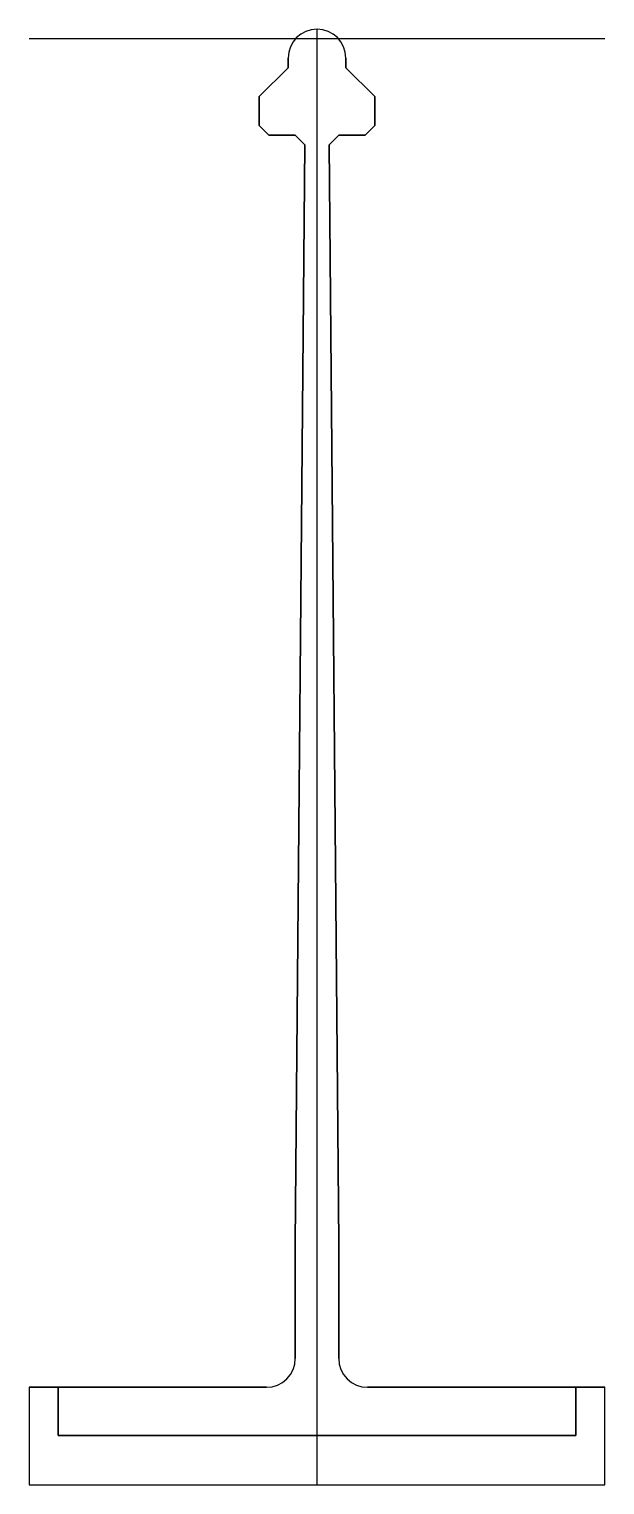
# Model space of a CAD drawing. Extents: x -30 to 30, y 0 to 151.
import ezdxf

# ---------------------------------------------------------------- set-up
doc = ezdxf.new("R2010")
doc.units = 0
doc.layers.get('0').update_dxf_attribs({"linetype": 'CONTINUOUS'})

msp = doc.modelspace()

# ---------------------------------------------------------------- linework, layer by layer
at = {"linetype": 'CONTINUOUS'}
for p, q in [((0, 0), (0, 151)), ((29.88, 150), (-29.88, 150)), ((-3, 148), (-3, 147)), ((-3, 147), (-3, 148)), ((3, 147), (3, 148)), ((3, 148), (3, 147)), ((-3, 147), (-6, 144)), ((-6, 144), (-3, 147)), ((6, 144), (3, 147)), ((3, 147), (6, 144)), ((-6, 144), (-6, 141)), ((-6, 141), (-6, 144)), ((6, 141), (6, 144)), ((6, 144), (6, 141)), ((-6, 141), (-5, 140)), ((-5, 140), (-6, 141)), ((5, 140), (6, 141)), ((6, 141), (5, 140)), ((6, 141), (5, 140)), ((-5, 140), (-2.27, 140)), ((-2.27, 140), (-5, 140)), ((-2.27, 140), (-1.27, 138.98)), ((-1.27, 138.98), (-2.27, 140)), ((-1.27, 138.98), (-2.25, 25.12)), ((-2.25, 25.12), (-1.27, 138.98)), ((1.27, 138.98), (2.27, 140)), ((2.27, 140), (1.27, 138.98)), ((2.25, 25.12), (1.27, 138.98)), ((1.27, 138.98), (2.25, 25.12)), ((2.27, 140), (5, 140)), ((5, 140), (2.27, 140)), ((-2.25, 25.12), (-2.25, 13.12)), ((-2.25, 13.12), (-2.25, 25.12)), ((2.25, 13.12), (2.25, 25.12)), ((2.25, 25.12), (2.25, 13.12)), ((-26.88, 10.12), (-29.88, 10.12)), ((-29.88, 10.12), (-29.88, 0)), ((-29.88, 10.12), (-5.25, 10.12)), ((-29.88, 10.12), (-29.88, 0)), ((-5.25, 10.12), (-26.88, 10.12)), ((-26.88, 10.12), (-26.88, 5.12)), ((-26.88, 5.12), (-26.88, 10.12)), ((-26.88, 10.12), (-26.88, 5.12)), ((26.88, 10.12), (5.25, 10.12)), ((5.25, 10.12), (29.88, 10.12)), ((26.88, 5.12), (26.88, 10.12)), ((29.88, 10.12), (26.88, 10.12)), ((26.88, 10.12), (26.88, 5.12)), ((26.88, 5.12), (26.88, 10.12)), ((29.88, 0), (29.88, 10.12)), ((29.88, 0), (29.88, 10.12)), ((-26.88, 5.12), (26.88, 5.12)), ((26.88, 5.12), (-26.88, 5.12)), ((26.88, 5.12), (-26.88, 5.12)), ((-29.88, 0), (29.88, 0)), ((-29.88, 0), (29.88, 0)), ((-29.88, 0), (29.88, 0))]:
    msp.add_line(p, q, dxfattribs=at)
for centre, start, end in [((0, 148), 90, 180), ((0, 148), 90, 180), ((0, 148), 0, 90), ((0, 148), 0, 90), ((-5.25, 13.12), 270, 0), ((-5.25, 13.12), 270, 0), ((5.25, 13.12), 180, 270), ((5.25, 13.12), 180, 270)]:
    msp.add_arc(centre, 3, start, end, dxfattribs=at)

doc.saveas('drawing.dxf')
